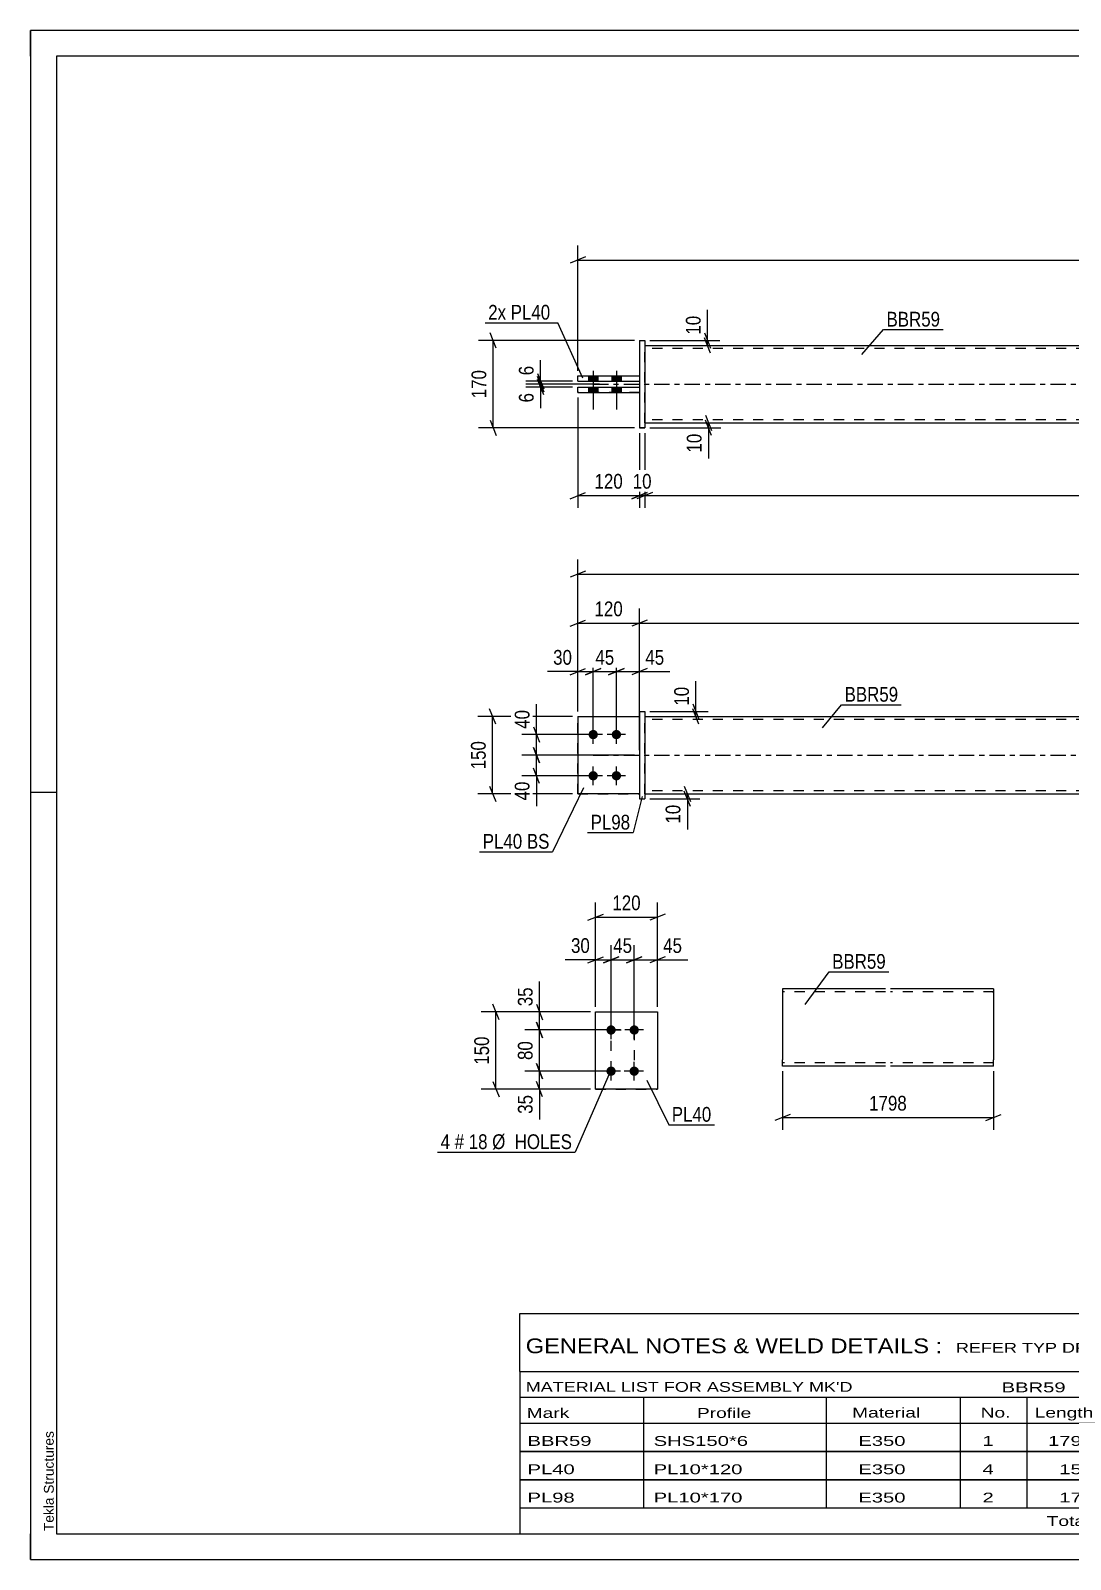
# Model space of a CAD drawing. Header units: millimetres. Extents: x 0 to 420, y 0 to 297.
# Drawn here: x 0 to 201.9, y 0 to 297 of the extents above; entities that cross this region are included whole.
import ezdxf

# ---------------------------------------------------------------- set-up
doc = ezdxf.new("R2010")
doc.units = ezdxf.units.MM
doc.linetypes.add('DXK_LINE_DOT2', pattern=[3.9198, 1.9599, -1.9599])
doc.linetypes.add('DXK_LINE_DOT3', pattern=[5.9187, 2.979, -0.9799, 0.9799, -0.9799])
doc.styles.add('Arial', font='ARIAL.TTF', dxfattribs={"height": 0.2})
doc.styles.add('Arial Narrow', font='ARIALN.TTF', dxfattribs={"height": 0.2})

# ---------------------------------------------------------------- blocks, each defined once
blk = doc.blocks.new('Unknown-580605443-1163')
at = {"color": 5, "linetype": 'Continuous'}
for p, q in [((420, 297), (0, 297)), ((0, 297), (0, 0)), ((0, 292), (0, 297)), ((415, 292), (5, 292)), ((5, 292), (5, 5)), ((5, 149), (0, 149)), ((0, 0), (0, 5)), ((5, 5), (415, 5)), ((0, 0), (420, 0))]:
    blk.add_line(p, q, dxfattribs=at)
at = {"color": 174, "linetype": 'Continuous', "style": 'Arial'}
blk.add_text('Tekla Structures', height=1.9102, rotation=90, dxfattribs=at).set_placement((4.5, 5.5))
blk = doc.blocks.new('Part-580605443-1818 - 1791')
at = {"color": 2, "linetype": 'Continuous'}
for p, q in [((118.26, 164.74), (119.26, 164.74)), ((118.26, 164.74), (118.26, 147.74)), ((119.26, 164.74), (119.26, 164.74)), ((119.26, 164.74), (119.26, 147.74)), ((118.26, 147.74), (119.26, 147.74))]:
    blk.add_line(p, q, dxfattribs=at)
at = {"color": 7, "linetype": 'DXK_LINE_DOT2'}
for p, q in [((118.26, 164.74), (119.26, 164.74)), ((118.26, 147.74), (119.26, 147.74))]:
    blk.add_line(p, q, dxfattribs=at)
blk = doc.blocks.new('Part-580605443-1808 - 1791')
at = {"color": 2, "linetype": 'Continuous'}
for p, q in [((106.26, 163.74), (118.26, 163.74)), ((106.26, 163.74), (106.26, 148.74)), ((118.26, 148.74), (106.26, 148.74)), ((106.26, 148.74), (106.26, 148.74))]:
    blk.add_line(p, q, dxfattribs=at)
at = {"color": 7, "linetype": 'DXK_LINE_DOT2'}
for p, q in [((106.26, 163.74), (118.26, 163.74)), ((118.26, 163.74), (118.26, 163.74)), ((118.26, 163.74), (118.26, 148.74)), ((106.26, 148.74), (118.26, 148.74))]:
    blk.add_line(p, q, dxfattribs=at)
blk = doc.blocks.new('Part-580605443-1813 - 1791')
at = {"color": 7, "linetype": 'DXK_LINE_DOT2'}
for p, q in [((106.26, 163.74), (118.26, 163.74)), ((106.26, 163.74), (118.26, 163.74)), ((106.26, 148.74), (106.26, 163.74)), ((118.26, 163.74), (118.26, 163.74)), ((118.26, 163.74), (118.26, 148.74)), ((106.26, 148.74), (118.26, 148.74)), ((118.26, 148.74), (106.26, 148.74)), ((106.26, 148.74), (106.26, 148.74))]:
    blk.add_line(p, q, dxfattribs=at)
blk = doc.blocks.new('Part-580605443-1828 - 1791')
at = {"color": 2, "linetype": 'Continuous'}
for p, q in [((119.26, 163.74), (299.09, 163.74)), ((119.26, 148.74), (299.09, 148.74))]:
    blk.add_line(p, q, dxfattribs=at)
at = {"color": 7, "linetype": 'DXK_LINE_DOT2'}
for p, q in [((119.26, 148.74), (119.26, 163.74)), ((299.09, 148.74), (299.09, 163.74)), ((299.09, 163.14), (119.26, 163.14)), ((299.09, 149.34), (119.26, 149.34))]:
    blk.add_line(p, q, dxfattribs=at)
at = {"color": 7, "linetype": 'DXK_LINE_DOT3'}
blk.add_line((109.26, 156.24), (309.09, 156.24), dxfattribs=at)
blk = doc.blocks.new('Bolt-580605443-1840 - 1791')
at = {"linetype": 'Continuous'}
for points in [[(109.26, 161.14), (109.45, 161.12), (109.63, 161.06), (109.79, 160.96), (109.93, 160.84), (110.04, 160.69), (110.12, 160.51), (110.16, 160.33), (110.16, 160.14), (110.12, 159.96), (110.04, 159.79), (109.93, 159.63), (109.79, 159.51), (109.63, 159.41), (109.45, 159.36), (109.26, 159.34), (109.08, 159.36), (108.9, 159.41), (108.73, 159.51), (108.59, 159.63), (108.48, 159.79), (108.41, 159.96), (108.37, 160.14), (108.37, 160.33), (108.41, 160.51), (108.48, 160.69), (108.59, 160.84), (108.73, 160.96), (108.9, 161.06), (109.08, 161.12)], [(113.76, 161.14), (113.95, 161.12), (114.13, 161.06), (114.29, 160.96), (114.43, 160.84), (114.54, 160.69), (114.62, 160.51), (114.66, 160.33), (114.66, 160.14), (114.62, 159.96), (114.54, 159.79), (114.43, 159.63), (114.29, 159.51), (114.13, 159.41), (113.95, 159.36), (113.76, 159.34), (113.58, 159.36), (113.4, 159.41), (113.23, 159.51), (113.09, 159.63), (112.98, 159.79), (112.91, 159.96), (112.87, 160.14), (112.87, 160.33), (112.91, 160.51), (112.98, 160.69), (113.09, 160.84), (113.23, 160.96), (113.4, 161.06), (113.58, 161.12)], [(109.26, 153.14), (109.45, 153.12), (109.63, 153.06), (109.79, 152.96), (109.93, 152.84), (110.04, 152.69), (110.12, 152.51), (110.16, 152.33), (110.16, 152.14), (110.12, 151.96), (110.04, 151.79), (109.93, 151.63), (109.79, 151.51), (109.63, 151.41), (109.45, 151.36), (109.26, 151.34), (109.08, 151.36), (108.9, 151.41), (108.73, 151.51), (108.59, 151.63), (108.48, 151.79), (108.41, 151.96), (108.37, 152.14), (108.37, 152.33), (108.41, 152.51), (108.48, 152.69), (108.59, 152.84), (108.73, 152.96), (108.9, 153.06), (109.08, 153.12)], [(113.76, 153.14), (113.95, 153.12), (114.13, 153.06), (114.29, 152.96), (114.43, 152.84), (114.54, 152.69), (114.62, 152.51), (114.66, 152.33), (114.66, 152.14), (114.62, 151.96), (114.54, 151.79), (114.43, 151.63), (114.29, 151.51), (114.13, 151.41), (113.95, 151.36), (113.76, 151.34), (113.58, 151.36), (113.4, 151.41), (113.23, 151.51), (113.09, 151.63), (112.98, 151.79), (112.91, 151.96), (112.87, 152.14), (112.87, 152.33), (112.91, 152.51), (112.98, 152.69), (113.09, 152.84), (113.23, 152.96), (113.4, 153.06), (113.58, 153.12)]]:
    blk.add_hatch(color=1, dxfattribs=at).paths.add_polyline_path(points)
at = {"color": 1, "linetype": 'Continuous'}
for p, q in [((109.26, 158.44), (109.26, 162.04)), ((113.76, 158.44), (113.76, 162.04)), ((111.06, 160.24), (107.46, 160.24)), ((115.56, 160.24), (111.96, 160.24)), ((111.06, 152.24), (107.46, 152.24)), ((109.26, 150.44), (109.26, 154.04)), ((115.56, 152.24), (111.96, 152.24)), ((113.76, 150.44), (113.76, 154.04))]:
    blk.add_line(p, q, dxfattribs=at)
blk = doc.blocks.new('Bolt-580605443-2132 - 2128')
at = {"linetype": 'Continuous'}
for points in [[(108.36, 228.91), (110.16, 228.91), (110.16, 229.91), (108.36, 229.91)], [(108.36, 228.91), (110.16, 228.91), (110.16, 229.91), (108.36, 229.91)], [(112.86, 228.91), (114.66, 228.91), (114.66, 229.91), (112.86, 229.91)], [(112.86, 228.91), (114.66, 228.91), (114.66, 229.91), (112.86, 229.91)], [(108.36, 226.71), (110.16, 226.71), (110.16, 227.71), (108.36, 227.71)], [(108.36, 226.71), (110.16, 226.71), (110.16, 227.71), (108.36, 227.71)], [(112.86, 226.71), (114.66, 226.71), (114.66, 227.71), (112.86, 227.71)], [(112.86, 226.71), (114.66, 226.71), (114.66, 227.71), (112.86, 227.71)]]:
    blk.add_hatch(color=1, dxfattribs=at).paths.add_polyline_path(points)
at = {"color": 1, "linetype": 'Continuous'}
for p, q in [((108.36, 229.91), (108.36, 228.91)), ((108.36, 229.91), (108.36, 228.91)), ((109.26, 230.91), (109.26, 223.41)), ((109.26, 230.91), (109.26, 223.41)), ((110.16, 229.91), (110.16, 228.91)), ((110.16, 229.91), (110.16, 228.91)), ((112.86, 229.91), (112.86, 228.91)), ((112.86, 229.91), (112.86, 228.91)), ((113.76, 230.91), (113.76, 223.41)), ((113.76, 230.91), (113.76, 223.41)), ((114.66, 229.91), (114.66, 228.91)), ((114.66, 229.91), (114.66, 228.91)), ((108.36, 227.71), (108.36, 226.71)), ((108.36, 227.71), (108.36, 226.71)), ((110.16, 227.71), (110.16, 226.71)), ((110.16, 227.71), (110.16, 226.71)), ((112.86, 227.71), (112.86, 226.71)), ((112.86, 227.71), (112.86, 226.71)), ((114.66, 227.71), (114.66, 226.71)), ((114.66, 227.71), (114.66, 226.71))]:
    blk.add_line(p, q, dxfattribs=at)
blk = doc.blocks.new('Part-580605443-2149 - 2128')
at = {"color": 2, "linetype": 'Continuous'}
for p, q in [((106.26, 229.91), (118.26, 229.91)), ((106.26, 228.91), (106.26, 229.91)), ((106.26, 228.91), (118.26, 228.91)), ((106.26, 228.91), (106.26, 228.91))]:
    blk.add_line(p, q, dxfattribs=at)
at = {"color": 7, "linetype": 'DXK_LINE_DOT2'}
for p, q in [((106.26, 229.91), (118.26, 229.91)), ((106.26, 229.91), (106.26, 229.91)), ((106.26, 228.91), (118.26, 228.91)), ((118.26, 229.91), (118.26, 228.91))]:
    blk.add_line(p, q, dxfattribs=at)
blk = doc.blocks.new('Part-580605443-2138 - 2128')
at = {"color": 2, "linetype": 'Continuous'}
for p, q in [((119.26, 235.81), (299.09, 235.81)), ((119.26, 220.81), (299.09, 220.81))]:
    blk.add_line(p, q, dxfattribs=at)
at = {"color": 7, "linetype": 'DXK_LINE_DOT2'}
for p, q in [((119.26, 220.81), (119.26, 235.81)), ((299.09, 235.21), (119.26, 235.21)), ((299.09, 235.81), (299.09, 220.81)), ((299.09, 221.41), (119.26, 221.41))]:
    blk.add_line(p, q, dxfattribs=at)
at = {"color": 7, "linetype": 'DXK_LINE_DOT3'}
blk.add_line((109.26, 228.31), (309.09, 228.31), dxfattribs=at)
blk = doc.blocks.new('Part-580605443-2144 - 2128')
at = {"color": 2, "linetype": 'Continuous'}
for p, q in [((106.26, 227.71), (118.26, 227.71)), ((106.26, 226.71), (106.26, 227.71)), ((106.26, 226.71), (118.26, 226.71)), ((106.26, 226.71), (106.26, 226.71))]:
    blk.add_line(p, q, dxfattribs=at)
at = {"color": 7, "linetype": 'DXK_LINE_DOT2'}
for p, q in [((106.26, 227.71), (118.26, 227.71)), ((118.26, 226.71), (106.26, 226.71)), ((118.26, 227.71), (118.26, 226.71))]:
    blk.add_line(p, q, dxfattribs=at)
blk = doc.blocks.new('Part-580605443-2150 - 2128')
at = {"color": 2, "linetype": 'Continuous'}
for p, q in [((118.26, 236.81), (119.26, 236.81)), ((118.26, 236.81), (118.26, 219.81)), ((119.26, 236.81), (119.26, 236.81)), ((119.26, 236.81), (119.26, 219.81)), ((119.26, 219.81), (118.26, 219.81)), ((118.26, 219.81), (118.26, 219.81))]:
    blk.add_line(p, q, dxfattribs=at)
at = {"color": 7, "linetype": 'DXK_LINE_DOT2'}
for p, q in [((118.26, 236.81), (119.26, 236.81)), ((119.26, 236.81), (119.26, 236.81)), ((118.26, 219.81), (119.26, 219.81))]:
    blk.add_line(p, q, dxfattribs=at)
blk = doc.blocks.new('Bolt-580605443-1444 - 1410')
at = {"linetype": 'Continuous'}
for points in [[(112.73, 101.95), (112.54, 101.97), (112.36, 102.02), (112.2, 102.12), (112.06, 102.24), (111.95, 102.4), (111.87, 102.57), (111.83, 102.75), (111.83, 102.94), (111.87, 103.12), (111.95, 103.3), (112.06, 103.45), (112.2, 103.57), (112.36, 103.67), (112.54, 103.73), (112.73, 103.75), (112.92, 103.73), (113.09, 103.67), (113.26, 103.57), (113.4, 103.45), (113.51, 103.3), (113.58, 103.12), (113.62, 102.94), (113.62, 102.75), (113.58, 102.57), (113.51, 102.4), (113.4, 102.24), (113.26, 102.12), (113.09, 102.02), (112.92, 101.97)], [(117.23, 101.95), (117.04, 101.97), (116.86, 102.02), (116.7, 102.12), (116.56, 102.24), (116.45, 102.4), (116.37, 102.57), (116.33, 102.75), (116.33, 102.94), (116.37, 103.12), (116.45, 103.3), (116.56, 103.45), (116.7, 103.57), (116.86, 103.67), (117.04, 103.73), (117.23, 103.75), (117.42, 103.73), (117.59, 103.67), (117.76, 103.57), (117.9, 103.45), (118.01, 103.3), (118.08, 103.12), (118.12, 102.94), (118.12, 102.75), (118.08, 102.57), (118.01, 102.4), (117.9, 102.24), (117.76, 102.12), (117.59, 102.02), (117.42, 101.97)], [(112.73, 93.95), (112.54, 93.97), (112.36, 94.02), (112.2, 94.12), (112.06, 94.24), (111.95, 94.4), (111.87, 94.57), (111.83, 94.75), (111.83, 94.94), (111.87, 95.12), (111.95, 95.3), (112.06, 95.45), (112.2, 95.57), (112.36, 95.67), (112.54, 95.73), (112.73, 95.75), (112.92, 95.73), (113.09, 95.67), (113.26, 95.57), (113.4, 95.45), (113.51, 95.3), (113.58, 95.12), (113.62, 94.94), (113.62, 94.75), (113.58, 94.57), (113.51, 94.4), (113.4, 94.24), (113.26, 94.12), (113.09, 94.02), (112.92, 93.97)], [(117.23, 93.95), (117.04, 93.97), (116.86, 94.02), (116.7, 94.12), (116.56, 94.24), (116.45, 94.4), (116.37, 94.57), (116.33, 94.75), (116.33, 94.94), (116.37, 95.12), (116.45, 95.3), (116.56, 95.45), (116.7, 95.57), (116.86, 95.67), (117.04, 95.73), (117.23, 95.75), (117.42, 95.73), (117.59, 95.67), (117.76, 95.57), (117.9, 95.45), (118.01, 95.3), (118.08, 95.12), (118.12, 94.94), (118.12, 94.75), (118.08, 94.57), (118.01, 94.4), (117.9, 94.24), (117.76, 94.12), (117.59, 94.02), (117.42, 93.97)]]:
    blk.add_hatch(color=1, dxfattribs=at).paths.add_polyline_path(points)
at = {"color": 1, "linetype": 'Continuous'}
for p, q in [((112.73, 101.05), (112.73, 104.65)), ((117.23, 101.05), (117.23, 104.65)), ((114.53, 102.85), (110.93, 102.85)), ((119.03, 102.85), (115.43, 102.85)), ((112.73, 93.05), (112.73, 96.65)), ((117.23, 93.05), (117.23, 96.65)), ((114.53, 94.85), (110.93, 94.85)), ((119.03, 94.85), (115.43, 94.85))]:
    blk.add_line(p, q, dxfattribs=at)
blk = doc.blocks.new('Part-580605443-1459 - 1410')
at = {"color": 2, "linetype": 'Continuous'}
for p, q in [((109.73, 106.35), (121.73, 106.35)), ((109.73, 91.35), (109.73, 106.35)), ((121.73, 106.35), (121.73, 106.35)), ((121.73, 106.35), (121.73, 91.35)), ((121.73, 91.35), (109.73, 91.35)), ((109.73, 91.35), (109.73, 91.35))]:
    blk.add_line(p, q, dxfattribs=at)
at = {"color": 7, "linetype": 'DXK_LINE_DOT2'}
for p, q in [((109.73, 106.35), (121.73, 106.35)), ((109.73, 91.35), (121.73, 91.35)), ((109.73, 91.35), (109.73, 91.35))]:
    blk.add_line(p, q, dxfattribs=at)
blk = doc.blocks.new('Part-580605443-1275 - 1255')
at = {"color": 2, "linetype": 'Continuous'}
for p, q in [((166.01, 110.84), (146.01, 110.84)), ((146.01, 110.84), (146.01, 97.04)), ((187.01, 110.84), (167.01, 110.84)), ((187.01, 110.84), (187.01, 97.04)), ((146.01, 96.19), (146.01, 97.04)), ((146.01, 95.93), (146.01, 96.19)), ((146.01, 95.84), (146.01, 95.93)), ((166.01, 95.84), (146.01, 95.84)), ((187.01, 95.84), (167.01, 95.84)), ((187.01, 95.84), (187.01, 97.04))]:
    blk.add_line(p, q, dxfattribs=at)
at = {"color": 7, "linetype": 'DXK_LINE_DOT2'}
for p, q in [((166.01, 110.24), (146.01, 110.24)), ((187.01, 110.24), (167.01, 110.24)), ((187.01, 110.24), (187.01, 110.2)), ((187.01, 110.2), (187.01, 110.24)), ((187.01, 110.1), (187.01, 110.2)), ((187.01, 110.2), (187.01, 110.1)), ((146.01, 96.58), (146.01, 97.04)), ((146.01, 96.19), (146.01, 96.81)), ((146.01, 96.44), (146.01, 96.49)), ((146.01, 96.44), (146.01, 96.49)), ((166.01, 96.44), (146.01, 96.44)), ((146.01, 95.84), (146.01, 95.84)), ((187.01, 96.44), (167.01, 96.44)), ((187.01, 96.49), (187.01, 96.81)), ((187.01, 96.44), (187.01, 96.49))]:
    blk.add_line(p, q, dxfattribs=at)
blk = doc.blocks.new('Rectangle-580605443-1568 - 1410')
at = {"color": 1, "linetype": 'DXK_LINE_DOT2'}
blk.add_lwpolyline([(112.73, 102.85), (117.23, 102.85), (117.23, 94.85), (112.73, 94.85), (112.73, 102.85)], close=True, dxfattribs=at)
blk = doc.blocks.new('StraightDimension-580605443-2015 - 1791')
at = {"color": 7, "linetype": 'Continuous'}
for p, q in [((113.76, 161.24), (113.76, 175.31)), ((118.26, 164.74), (118.26, 175.31)), ((112.26, 171.86), (115.26, 173.06)), ((113.76, 172.46), (118.26, 172.46)), ((119.76, 173.06), (116.76, 171.86))]:
    blk.add_line(p, q, dxfattribs=at)
at = {"color": 0}
blk.add_wipeout([(123.64, 173.21), (123.64, 177.41), (118.79, 177.41), (118.79, 173.21)], dxfattribs=at)
at = {"color": 7, "linetype": 'Continuous'}
blk.add_line((118.26, 172.46), (124.17, 172.46), dxfattribs=at)
blk.add_line((118.26, 172.46), (124.17, 172.46), dxfattribs=at)
at = {"color": 3, "style": 'Arial Narrow'}
blk.add_text('45', height=2.863, dxfattribs=at).set_placement((119.39, 173.81))
blk = doc.blocks.new('StraightDimension-580605443-1951 - 1791')
at = {"color": 7, "linetype": 'Continuous'}
for p, q in [((118.26, 157.24), (118.26, 184.73)), ((300.09, 164.74), (300.09, 184.73)), ((119.76, 182.48), (116.76, 181.28)), ((118.26, 181.88), (300.09, 181.88)), ((298.59, 181.28), (301.59, 182.48))]:
    blk.add_line(p, q, dxfattribs=at)
at = {"color": 0}
blk.add_wipeout([(213.43, 182.63), (213.43, 186.83), (204.92, 186.83), (204.92, 182.63)], dxfattribs=at)
at = {"color": 3, "style": 'Arial Narrow'}
blk.add_text('1818', height=2.863, dxfattribs=at).set_placement((205.52, 183.23))
blk = doc.blocks.new('StraightDimension-580605443-1936 - 1791')
at = {"color": 7, "linetype": 'Continuous'}
for p, q in [((106.26, 164.74), (106.26, 184.73)), ((118.26, 157.24), (118.26, 184.73)), ((104.76, 181.28), (107.76, 182.48)), ((106.26, 181.88), (118.26, 181.88)), ((119.76, 182.48), (116.76, 181.28))]:
    blk.add_line(p, q, dxfattribs=at)
at = {"color": 0}
blk.add_wipeout([(115.61, 182.63), (115.61, 186.83), (108.92, 186.83), (108.92, 182.63)], dxfattribs=at)
at = {"color": 3, "style": 'Arial Narrow'}
blk.add_text('120', height=2.863, dxfattribs=at).set_placement((109.52, 183.23))
blk = doc.blocks.new('StraightDimension-580605443-1897 - 1791')
at = {"color": 7, "linetype": 'Continuous'}
for p, q in [((106.26, 164.74), (106.26, 194.24)), ((312.09, 164.74), (312.09, 194.24)), ((107.76, 191.99), (104.76, 190.79)), ((106.26, 191.39), (312.09, 191.39)), ((310.59, 190.79), (313.59, 191.99))]:
    blk.add_line(p, q, dxfattribs=at)
at = {"color": 0}
blk.add_wipeout([(213.43, 192.14), (213.43, 196.34), (204.92, 196.34), (204.92, 192.14)], dxfattribs=at)
at = {"color": 3, "style": 'Arial Narrow'}
blk.add_text('2058', height=2.863, dxfattribs=at).set_placement((205.52, 192.74))
blk = doc.blocks.new('StraightDimension-580605443-2032 - 1791')
at = {"color": 7, "linetype": 'Continuous'}
for p, q in [((105.26, 163.74), (86.88, 163.74)), ((90.33, 162.24), (89.13, 165.24)), ((89.73, 148.74), (89.73, 163.74)), ((105.26, 148.74), (86.88, 148.74)), ((89.13, 150.24), (90.33, 147.24))]:
    blk.add_line(p, q, dxfattribs=at)
at = {"color": 0}
blk.add_wipeout([(88.98, 159.58), (84.78, 159.58), (84.78, 152.89), (88.98, 152.89)], dxfattribs=at)
at = {"color": 3, "style": 'Arial Narrow'}
blk.add_text('150', height=2.863, rotation=90.0002, dxfattribs=at).set_placement((88.38, 153.49))
blk = doc.blocks.new('StraightDimension-580605443-1842 - 1791')
at = {"color": 7, "linetype": 'Continuous'}
for p, q in [((120.26, 164.74), (131.6, 164.74)), ((120.26, 163.74), (131.6, 163.74)), ((128.6, 166.24), (129.8, 163.24)), ((129.8, 162.24), (128.6, 165.24)), ((129.2, 163.74), (129.2, 164.74))]:
    blk.add_line(p, q, dxfattribs=at)
at = {"color": 0}
blk.add_wipeout([(128.45, 170.12), (124.25, 170.12), (124.25, 165.26), (128.45, 165.26)], dxfattribs=at)
at = {"color": 7, "linetype": 'Continuous'}
blk.add_line((129.2, 164.74), (129.2, 170.64), dxfattribs=at)
blk.add_line((129.2, 164.74), (129.2, 170.64), dxfattribs=at)
at = {"color": 3, "style": 'Arial Narrow'}
blk.add_text('10', height=2.863, rotation=90.0002, dxfattribs=at).set_placement((127.85, 165.86))
blk = doc.blocks.new('StraightDimension-580605443-2071 - 1791')
at = {"color": 7, "linetype": 'Continuous'}
for p, q in [((120.26, 148.74), (129.94, 148.74)), ((126.94, 150.24), (128.14, 147.24)), ((128.14, 146.24), (126.94, 149.24)), ((127.54, 147.74), (127.54, 148.74)), ((120.26, 147.74), (129.94, 147.74))]:
    blk.add_line(p, q, dxfattribs=at)
at = {"color": 0}
blk.add_wipeout([(126.79, 147.21), (122.59, 147.21), (122.59, 142.35), (126.79, 142.35)], dxfattribs=at)
at = {"color": 7, "linetype": 'Continuous'}
blk.add_line((127.54, 147.74), (127.54, 141.83), dxfattribs=at)
blk.add_line((127.54, 147.74), (127.54, 141.83), dxfattribs=at)
at = {"color": 3, "style": 'Arial Narrow'}
blk.add_text('10', height=2.863, rotation=90.0002, dxfattribs=at).set_placement((126.19, 142.95))
blk = doc.blocks.new('StraightDimension-580605443-1986 - 1791')
at = {"color": 7, "linetype": 'Continuous'}
for p, q in [((106.26, 164.74), (106.26, 175.31)), ((109.26, 161.24), (109.26, 175.31)), ((104.76, 171.86), (107.76, 173.06)), ((106.26, 172.46), (109.26, 172.46)), ((110.76, 173.06), (107.76, 171.86))]:
    blk.add_line(p, q, dxfattribs=at)
at = {"color": 0}
blk.add_wipeout([(105.74, 173.21), (105.74, 177.41), (100.88, 177.41), (100.88, 173.21)], dxfattribs=at)
at = {"color": 7, "linetype": 'Continuous'}
blk.add_line((106.26, 172.46), (100.36, 172.46), dxfattribs=at)
blk.add_line((106.26, 172.46), (100.36, 172.46), dxfattribs=at)
at = {"color": 3, "style": 'Arial Narrow'}
blk.add_text('30', height=2.863, dxfattribs=at).set_placement((101.48, 173.81))
blk = doc.blocks.new('StraightDimension-580605443-2002 - 1791')
at = {"color": 7, "linetype": 'Continuous'}
for p, q in [((109.26, 161.24), (109.26, 175.31)), ((113.76, 161.24), (113.76, 175.31)), ((107.76, 171.86), (110.76, 173.06)), ((109.26, 172.46), (113.76, 172.46)), ((115.26, 173.06), (112.26, 171.86))]:
    blk.add_line(p, q, dxfattribs=at)
at = {"color": 0}
blk.add_wipeout([(113.94, 173.21), (113.94, 177.41), (109.09, 177.41), (109.09, 173.21)], dxfattribs=at)
at = {"color": 3, "style": 'Arial Narrow'}
blk.add_text('45', height=2.863, dxfattribs=at).set_placement((109.69, 173.81))
blk = doc.blocks.new('StraightDimension-580605443-2052 - 1791')
at = {"color": 7, "linetype": 'Continuous'}
for p, q in [((97.64, 157.74), (98.84, 154.74)), ((117.26, 156.24), (95.39, 156.24)), ((98.24, 152.24), (98.24, 156.24)), ((108.26, 152.24), (95.39, 152.24)), ((98.84, 150.74), (97.64, 153.74))]:
    blk.add_line(p, q, dxfattribs=at)
at = {"color": 0}
blk.add_wipeout([(97.49, 151.71), (93.29, 151.71), (93.29, 146.85), (97.49, 146.85)], dxfattribs=at)
at = {"color": 7, "linetype": 'Continuous'}
blk.add_line((98.24, 152.24), (98.24, 146.33), dxfattribs=at)
blk.add_line((98.24, 152.24), (98.24, 146.33), dxfattribs=at)
at = {"color": 3, "style": 'Arial Narrow'}
blk.add_text('40', height=2.863, rotation=90.0002, dxfattribs=at).set_placement((96.89, 147.45))
blk = doc.blocks.new('StraightDimension-580605443-2061 - 1791')
at = {"color": 7, "linetype": 'Continuous'}
for p, q in [((97.64, 161.74), (98.84, 158.74)), ((108.26, 160.24), (95.39, 160.24)), ((98.84, 154.74), (97.64, 157.74)), ((98.24, 156.24), (98.24, 160.24)), ((117.26, 156.24), (95.39, 156.24))]:
    blk.add_line(p, q, dxfattribs=at)
at = {"color": 0}
blk.add_wipeout([(97.49, 165.62), (93.29, 165.62), (93.29, 160.76), (97.49, 160.76)], dxfattribs=at)
at = {"color": 7, "linetype": 'Continuous'}
blk.add_line((98.24, 160.24), (98.24, 166.14), dxfattribs=at)
blk.add_line((98.24, 160.24), (98.24, 166.14), dxfattribs=at)
at = {"color": 3, "style": 'Arial Narrow'}
blk.add_text('40', height=2.863, rotation=90.0002, dxfattribs=at).set_placement((96.89, 161.36))
blk = doc.blocks.new('StraightDimension-580605443-2196 - 2128')
at = {"color": 7, "linetype": 'Continuous'}
for p, q in [((119.26, 218.81), (119.26, 204.26)), ((299.09, 218.81), (299.09, 204.26)), ((120.76, 207.26), (117.76, 206.06)), ((119.26, 206.66), (299.09, 206.66)), ((297.59, 206.06), (300.59, 207.26))]:
    blk.add_line(p, q, dxfattribs=at)
at = {"color": 0}
blk.add_wipeout([(213.43, 207.41), (213.43, 211.61), (204.92, 211.61), (204.92, 207.41)], dxfattribs=at)
at = {"color": 3, "style": 'Arial Narrow'}
blk.add_text('1798', height=2.863, dxfattribs=at).set_placement((205.52, 208.01))
blk = doc.blocks.new('StraightDimension-580605443-2213 - 2128')
at = {"color": 7, "linetype": 'Continuous'}
for p, q in [((106.26, 225.71), (106.26, 204.26)), ((118.26, 218.81), (118.26, 204.26)), ((104.76, 206.06), (107.76, 207.26)), ((106.26, 206.66), (118.26, 206.66)), ((119.76, 207.26), (116.76, 206.06))]:
    blk.add_line(p, q, dxfattribs=at)
at = {"color": 0}
blk.add_wipeout([(115.61, 207.41), (115.61, 211.61), (108.92, 211.61), (108.92, 207.41)], dxfattribs=at)
at = {"color": 3, "style": 'Arial Narrow'}
blk.add_text('120', height=2.863, dxfattribs=at).set_placement((109.52, 208.01))
blk = doc.blocks.new('StraightDimension-580605443-2162 - 2128')
at = {"color": 7, "linetype": 'Continuous'}
for p, q in [((120.26, 220.81), (134.05, 220.81)), ((120.26, 219.81), (134.05, 219.81)), ((131.05, 222.31), (132.25, 219.31)), ((132.25, 218.31), (131.05, 221.31)), ((131.65, 219.81), (131.65, 220.81))]:
    blk.add_line(p, q, dxfattribs=at)
at = {"color": 0}
blk.add_wipeout([(130.9, 219.29), (126.7, 219.29), (126.7, 214.43), (130.9, 214.43)], dxfattribs=at)
at = {"color": 7, "linetype": 'Continuous'}
blk.add_line((131.65, 219.81), (131.65, 213.9), dxfattribs=at)
blk.add_line((131.65, 219.81), (131.65, 213.9), dxfattribs=at)
at = {"color": 3, "style": 'Arial Narrow'}
blk.add_text('10', height=2.863, rotation=90.0002, dxfattribs=at).set_placement((130.3, 215.03))
blk = doc.blocks.new('StraightDimension-580605443-2172 - 2128')
at = {"color": 7, "linetype": 'Continuous'}
for p, q in [((90.44, 235.31), (89.24, 238.31)), ((117.26, 236.81), (86.99, 236.81)), ((89.84, 219.81), (89.84, 236.81)), ((117.26, 219.81), (86.99, 219.81)), ((89.24, 221.31), (90.44, 218.31))]:
    blk.add_line(p, q, dxfattribs=at)
at = {"color": 0}
blk.add_wipeout([(89.09, 231.65), (84.89, 231.65), (84.89, 224.97), (89.09, 224.97)], dxfattribs=at)
at = {"color": 3, "style": 'Arial Narrow'}
blk.add_text('170', height=2.863, rotation=90.0002, dxfattribs=at).set_placement((88.49, 225.57))
blk = doc.blocks.new('StraightDimension-580605443-2185 - 2128')
at = {"color": 7, "linetype": 'Continuous'}
for p, q in [((107.76, 253.03), (104.76, 251.83)), ((106.26, 230.91), (106.26, 255.28)), ((310.59, 251.83), (313.59, 253.03)), ((312.09, 230.91), (312.09, 255.28)), ((106.26, 252.43), (312.09, 252.43))]:
    blk.add_line(p, q, dxfattribs=at)
at = {"color": 0}
blk.add_wipeout([(213.43, 253.18), (213.43, 257.38), (204.92, 257.38), (204.92, 253.18)], dxfattribs=at)
at = {"color": 3, "style": 'Arial Narrow'}
blk.add_text('2058', height=2.863, dxfattribs=at).set_placement((205.52, 253.78))
blk = doc.blocks.new('StraightDimension-580605443-2204 - 2128')
at = {"color": 7, "linetype": 'Continuous'}
for p, q in [((118.26, 218.81), (118.26, 204.26)), ((119.26, 218.81), (119.26, 204.26)), ((116.76, 206.06), (119.76, 207.26)), ((120.76, 207.26), (117.76, 206.06)), ((118.26, 206.66), (119.26, 206.66))]:
    blk.add_line(p, q, dxfattribs=at)
at = {"color": 0}
blk.add_wipeout([(121.19, 207.41), (121.19, 211.61), (116.34, 211.61), (116.34, 207.41)], dxfattribs=at)
at = {"color": 3, "style": 'Arial Narrow'}
blk.add_text('10', height=2.863, dxfattribs=at).set_placement((116.94, 208.01))
blk = doc.blocks.new('StraightDimension-580605443-2253 - 2128')
at = {"color": 7, "linetype": 'Continuous'}
for p, q in [((130.87, 238.31), (132.07, 235.31)), ((120.26, 236.81), (133.87, 236.81)), ((120.26, 235.81), (133.87, 235.81)), ((132.07, 234.31), (130.87, 237.31)), ((131.47, 235.81), (131.47, 236.81))]:
    blk.add_line(p, q, dxfattribs=at)
at = {"color": 0}
blk.add_wipeout([(130.72, 242.19), (126.52, 242.19), (126.52, 237.34), (130.72, 237.34)], dxfattribs=at)
at = {"color": 7, "linetype": 'Continuous'}
blk.add_line((131.47, 236.81), (131.47, 242.72), dxfattribs=at)
blk.add_line((131.47, 236.81), (131.47, 242.72), dxfattribs=at)
at = {"color": 3, "style": 'Arial Narrow'}
blk.add_text('10', height=2.863, rotation=90.0002, dxfattribs=at).set_placement((130.12, 237.94))
blk = doc.blocks.new('StraightDimension-580605443-2293 - 2128')
at = {"color": 7, "linetype": 'Continuous'}
for p, q in [((105.26, 228.91), (96.19, 228.91)), ((98.44, 230.41), (99.64, 227.41)), ((99.64, 226.81), (98.44, 229.81)), ((99.04, 228.31), (99.04, 228.91)), ((110.51, 228.31), (96.19, 228.31))]:
    blk.add_line(p, q, dxfattribs=at)
at = {"color": 0}
blk.add_wipeout([(98.29, 232.46), (94.09, 232.46), (94.09, 229.44), (98.29, 229.44)], dxfattribs=at)
at = {"color": 7, "linetype": 'Continuous'}
blk.add_line((99.04, 228.91), (99.04, 232.99), dxfattribs=at)
blk.add_line((99.04, 228.91), (99.04, 232.99), dxfattribs=at)
at = {"color": 3, "style": 'Arial Narrow'}
blk.add_text('6', height=2.86, rotation=90.0002, dxfattribs=at).set_placement((97.69, 230.04))
blk = doc.blocks.new('StraightDimension-580605443-2303 - 2128')
at = {"color": 7, "linetype": 'Continuous'}
for p, q in [((98.44, 229.81), (99.64, 226.81)), ((99.64, 226.21), (98.44, 229.21)), ((110.51, 228.31), (96.19, 228.31)), ((105.26, 227.71), (96.19, 227.71)), ((99.04, 227.71), (99.04, 228.31))]:
    blk.add_line(p, q, dxfattribs=at)
at = {"color": 0}
blk.add_wipeout([(98.29, 227.19), (94.09, 227.19), (94.09, 224.16), (98.29, 224.16)], dxfattribs=at)
at = {"color": 7, "linetype": 'Continuous'}
blk.add_line((99.04, 227.71), (99.04, 223.63), dxfattribs=at)
blk.add_line((99.04, 227.71), (99.04, 223.63), dxfattribs=at)
at = {"color": 3, "style": 'Arial Narrow'}
blk.add_text('6', height=2.86, rotation=90.0002, dxfattribs=at).set_placement((97.69, 224.76))
blk = doc.blocks.new('StraightDimension-580605443-1491 - 1410')
at = {"color": 7, "linetype": 'Continuous'}
for p, q in [((112.73, 103.85), (112.73, 119.32)), ((117.23, 103.85), (117.23, 119.32)), ((111.23, 115.87), (114.23, 117.07)), ((112.73, 116.47), (117.23, 116.47)), ((118.73, 117.07), (115.73, 115.87))]:
    blk.add_line(p, q, dxfattribs=at)
at = {"color": 0}
blk.add_wipeout([(117.41, 117.22), (117.41, 121.42), (112.55, 121.42), (112.55, 117.22)], dxfattribs=at)
at = {"color": 3, "style": 'Arial Narrow'}
blk.add_text('45', height=2.863, dxfattribs=at).set_placement((113.15, 117.82))
blk = doc.blocks.new('StraightDimension-580605443-1461 - 1410')
at = {"color": 7, "linetype": 'Continuous'}
for p, q in [((108.23, 124.17), (111.23, 125.37)), ((109.73, 107.35), (109.73, 127.62)), ((109.73, 124.77), (121.73, 124.77)), ((123.23, 125.37), (120.23, 124.17)), ((121.73, 107.35), (121.73, 127.62))]:
    blk.add_line(p, q, dxfattribs=at)
at = {"color": 0}
blk.add_wipeout([(119.07, 125.52), (119.07, 129.72), (112.39, 129.72), (112.39, 125.52)], dxfattribs=at)
at = {"color": 3, "style": 'Arial Narrow'}
blk.add_text('120', height=2.863, dxfattribs=at).set_placement((112.99, 126.12))
blk = doc.blocks.new('StraightDimension-580605443-1478 - 1410')
at = {"color": 7, "linetype": 'Continuous'}
for p, q in [((117.23, 103.85), (117.23, 119.32)), ((121.73, 107.35), (121.73, 119.32)), ((115.73, 115.87), (118.73, 117.07)), ((117.23, 116.47), (121.73, 116.47)), ((123.23, 117.07), (120.23, 115.87))]:
    blk.add_line(p, q, dxfattribs=at)
at = {"color": 0}
blk.add_wipeout([(127.11, 117.22), (127.11, 121.42), (122.25, 121.42), (122.25, 117.22)], dxfattribs=at)
at = {"color": 7, "linetype": 'Continuous'}
blk.add_line((121.73, 116.47), (127.63, 116.47), dxfattribs=at)
blk.add_line((121.73, 116.47), (127.63, 116.47), dxfattribs=at)
at = {"color": 3, "style": 'Arial Narrow'}
blk.add_text('45', height=2.863, dxfattribs=at).set_placement((122.85, 117.82))
blk = doc.blocks.new('StraightDimension-580605443-1501 - 1410')
at = {"color": 7, "linetype": 'Continuous'}
for p, q in [((109.73, 107.35), (109.73, 119.32)), ((112.73, 103.85), (112.73, 119.32)), ((108.23, 115.87), (111.23, 117.07)), ((109.73, 116.47), (112.73, 116.47)), ((114.23, 117.07), (111.23, 115.87))]:
    blk.add_line(p, q, dxfattribs=at)
at = {"color": 0}
blk.add_wipeout([(109.2, 117.22), (109.2, 121.42), (104.35, 121.42), (104.35, 117.22)], dxfattribs=at)
at = {"color": 7, "linetype": 'Continuous'}
blk.add_line((109.73, 116.47), (103.82, 116.47), dxfattribs=at)
blk.add_line((109.73, 116.47), (103.82, 116.47), dxfattribs=at)
at = {"color": 3, "style": 'Arial Narrow'}
blk.add_text('30', height=2.863, dxfattribs=at).set_placement((104.95, 117.82))
blk = doc.blocks.new('StraightDimension-580605443-1515 - 1410')
at = {"color": 7, "linetype": 'Continuous'}
for p, q in [((90.98, 104.85), (89.78, 107.85)), ((108.73, 106.35), (87.53, 106.35)), ((90.38, 91.35), (90.38, 106.35)), ((89.78, 92.85), (90.98, 89.85)), ((108.73, 91.35), (87.53, 91.35))]:
    blk.add_line(p, q, dxfattribs=at)
at = {"color": 0}
blk.add_wipeout([(89.63, 102.19), (85.43, 102.19), (85.43, 95.5), (89.63, 95.5)], dxfattribs=at)
at = {"color": 3, "style": 'Arial Narrow'}
blk.add_text('150', height=2.863, rotation=90.0002, dxfattribs=at).set_placement((89.03, 96.1))
blk = doc.blocks.new('StraightDimension-580605443-1532 - 1410')
at = {"color": 7, "linetype": 'Continuous'}
for p, q in [((98.24, 107.85), (99.44, 104.85)), ((108.73, 106.35), (95.99, 106.35)), ((99.44, 101.35), (98.24, 104.35)), ((98.84, 102.85), (98.84, 106.35)), ((111.73, 102.85), (95.99, 102.85))]:
    blk.add_line(p, q, dxfattribs=at)
at = {"color": 0}
blk.add_wipeout([(98.09, 111.73), (93.89, 111.73), (93.89, 106.87), (98.09, 106.87)], dxfattribs=at)
at = {"color": 7, "linetype": 'Continuous'}
blk.add_line((98.84, 106.35), (98.84, 112.25), dxfattribs=at)
blk.add_line((98.84, 106.35), (98.84, 112.25), dxfattribs=at)
at = {"color": 3, "style": 'Arial Narrow'}
blk.add_text('35', height=2.863, rotation=90.0002, dxfattribs=at).set_placement((97.49, 107.47))
blk = doc.blocks.new('StraightDimension-580605443-1545 - 1410')
at = {"color": 7, "linetype": 'Continuous'}
for p, q in [((98.24, 104.35), (99.44, 101.35)), ((111.73, 102.85), (95.99, 102.85)), ((98.84, 94.85), (98.84, 102.85)), ((99.44, 93.35), (98.24, 96.35)), ((111.73, 94.85), (95.99, 94.85))]:
    blk.add_line(p, q, dxfattribs=at)
at = {"color": 0}
blk.add_wipeout([(98.09, 101.27), (93.89, 101.27), (93.89, 96.42), (98.09, 96.42)], dxfattribs=at)
at = {"color": 3, "style": 'Arial Narrow'}
blk.add_text('80', height=2.863, rotation=90.0002, dxfattribs=at).set_placement((97.49, 97.02))
blk = doc.blocks.new('StraightDimension-580605443-1555 - 1410')
at = {"color": 7, "linetype": 'Continuous'}
for p, q in [((98.24, 96.35), (99.44, 93.35)), ((111.73, 94.85), (95.99, 94.85)), ((99.44, 89.85), (98.24, 92.85)), ((98.84, 91.35), (98.84, 94.85)), ((108.73, 91.35), (95.99, 91.35))]:
    blk.add_line(p, q, dxfattribs=at)
at = {"color": 0}
blk.add_wipeout([(98.09, 90.82), (93.89, 90.82), (93.89, 85.97), (98.09, 85.97)], dxfattribs=at)
at = {"color": 7, "linetype": 'Continuous'}
blk.add_line((98.84, 91.35), (98.84, 85.44), dxfattribs=at)
blk.add_line((98.84, 91.35), (98.84, 85.44), dxfattribs=at)
at = {"color": 3, "style": 'Arial Narrow'}
blk.add_text('35', height=2.863, rotation=90.0002, dxfattribs=at).set_placement((97.49, 86.57))
blk = doc.blocks.new('StraightDimension-580605443-1353 - 1255')
at = {"color": 7, "linetype": 'Continuous'}
for p, q in [((146.01, 94.84), (146.01, 83.44)), ((187.01, 94.84), (187.01, 83.44)), ((147.51, 86.44), (144.51, 85.24)), ((185.51, 85.24), (188.51, 86.44)), ((146.01, 85.84), (187.01, 85.84))]:
    blk.add_line(p, q, dxfattribs=at)
at = {"color": 0}
blk.add_wipeout([(170.76, 86.59), (170.76, 90.79), (162.25, 90.79), (162.25, 86.59)], dxfattribs=at)
at = {"color": 3, "style": 'Arial Narrow'}
blk.add_text('1798', height=2.863, dxfattribs=at).set_placement((162.85, 87.19))
blk = doc.blocks.new('Unknown-580605443-3741')
at = {"color": 7, "linetype": 'Continuous'}
for p, q in [((95, 47.75), (255, 47.75)), ((95, 36.5), (95, 47.75)), ((255, 47.75), (255, 36.5)), ((95, 36.5), (255, 36.5)), ((95, 36.5), (95, 31.5)), ((255, 36.5), (255, 31.5)), ((95, 31.5), (255, 31.5)), ((95, 31.5), (95, 26.5)), ((119, 31.5), (119, 26.5)), ((154.5, 31.5), (154.5, 26.5)), ((180.5, 31.5), (180.5, 26.5)), ((193.5, 31.5), (193.5, 26.5)), ((211, 31.5), (211, 26.5)), ((233, 31.5), (233, 26.5)), ((255, 31.5), (255, 26.5)), ((95, 26.5), (255, 26.5)), ((95, 26.45), (95, 21.05)), ((95, 26.45), (255, 26.45)), ((119, 26.5), (119, 21)), ((154.5, 26.5), (154.5, 21)), ((180.5, 26.5), (180.5, 21)), ((193.5, 26.5), (193.5, 21)), ((211, 26.5), (211, 21)), ((233, 26.5), (233, 21)), ((255, 26.45), (255, 21.05)), ((95, 21.05), (255, 21.05)), ((95, 20.95), (95, 15.55)), ((95, 20.95), (255, 20.95)), ((119, 21), (119, 15.5)), ((154.5, 21), (154.5, 15.5)), ((180.5, 21), (180.5, 15.5)), ((193.5, 21), (193.5, 15.5)), ((211, 21), (211, 15.5)), ((233, 21), (233, 15.5)), ((255, 20.95), (255, 15.55)), ((95, 15.55), (255, 15.55)), ((95, 15.45), (95, 10.05)), ((95, 15.45), (255, 15.45)), ((119, 15.5), (119, 10)), ((154.5, 15.5), (154.5, 10)), ((180.5, 15.5), (180.5, 10)), ((193.5, 15.5), (193.5, 10)), ((211, 15.5), (211, 10)), ((233, 15.5), (233, 10)), ((255, 15.45), (255, 10.05)), ((95, 10.05), (255, 10.05)), ((95, 10), (255, 10)), ((95, 10), (95, 5)), ((211, 10), (211, 5)), ((233, 10), (233, 5)), ((255, 10), (255, 5)), ((95, 5), (255, 5))]:
    blk.add_line(p, q, dxfattribs=at)
at = {"color": 7, "style": 'Arial Narrow'}
for s, height, width, p in [('GENERAL NOTES & WELD DETAILS :', 2.8633, 1.4, (96.15, 40.06)), ('REFER TYP DRAWING TYP-01', 1.9089, 1.6, (179.7, 40.16)), ("MATERIAL LIST FOR ASSEMBLY MK'D", 1.9089, 1.6, (96.15, 32.56)), ('BBR59', 1.909, 1.794707, (188.57, 32.47)), ('1', 1.91, 1.794707, (217.08, 32.56)), ('No. Required', 1.9089, 1.6, (226.41, 32.56)), ('Mark', 1.909, 1.7, (96.34, 27.5)), ('Profile', 1.909, 1.7, (129.41, 27.5)), ('Material', 1.909, 1.7, (159.54, 27.56)), ('No.', 1.909, 1.7, (184.5, 27.56)), ('Length', 1.909, 1.7, (195, 27.56)), ('Area', 1.909, 1.7, (217.5, 27.56)), ('Weight', 1.909, 1.7, (237, 27.56))]:
    blk.add_text(s, height=height, dxfattribs=dict(at, width=width)).set_placement(p)
at = {"color": 7, "linetype": 'Continuous', "style": 'Arial Narrow'}
for s, height, width, p in [('BBR59', 1.909, 1.794707, (96.5, 22.06)), ('SHS150*6', 1.909, 1.794707, (121, 22.06)), ('E350', 1.909, 1.794707, (160.74, 22.06)), ('1', 1.91, 1.794707, (184.86, 22.06)), ('1798', 1.909, 1.794707, (197.58, 22.06)), ('1.1', 1.909, 1.794707, (221.32, 22.06)), ('48.8', 1.909, 1.794707, (240.14, 22.06)), ('PL40', 1.909, 1.794707, (96.5, 16.56)), ('PL10*120', 1.909, 1.794707, (121, 16.56)), ('E350', 1.909, 1.794707, (160.74, 16.56)), ('4', 1.91, 1.794707, (184.86, 16.56)), ('150', 1.909, 1.794707, (199.77, 16.56)), ('0.0', 1.909, 1.794707, (221.32, 16.56)), ('5.7', 1.909, 1.794707, (242.33, 16.56)), ('PL98', 1.909, 1.794707, (96.5, 11.06)), ('PL10*170', 1.909, 1.794707, (121, 11.06)), ('E350', 1.909, 1.794707, (160.74, 11.06)), ('2', 1.91, 1.794707, (184.86, 11.06)), ('170', 1.909, 1.794707, (199.77, 11.06)), ('0.1', 1.909, 1.794707, (221.32, 11.06)), ('4.5', 1.909, 1.794707, (242.33, 11.06)), ('Total', 1.909, 1.7, (197.33, 6.5)), ('1.4', 1.909, 1.794707, (220.83, 6.5)), ('59.0', 1.909, 1.794707, (240.14, 6.5))]:
    blk.add_text(s, height=height, dxfattribs=dict(at, width=width)).set_placement(p)
blk = doc.blocks.new('Mark-580605443-1824 - 1791')
at = {"color": 0}
blk.add_wipeout([(168.49, 166.63), (168.49, 169.63), (158.08, 169.63), (158.08, 166.63)], dxfattribs=at)
blk.add_wipeout([(168.49, 166.63), (168.49, 169.63), (158.08, 169.63), (158.08, 166.63)], dxfattribs=at)
at = {"color": 30, "linetype": 'Continuous'}
for p, q in [((153.79, 161.55), (157.48, 166.03)), ((157.48, 166.03), (169.09, 166.03))]:
    blk.add_line(p, q, dxfattribs=at)
at = {"color": 3, "style": 'Arial Narrow'}
blk.add_text('BBR59', height=2.863, dxfattribs=at).set_placement((158.08, 166.63))
blk = doc.blocks.new('Mark-580605443-1814 - 1791')
at = {"color": 0}
blk.add_wipeout([(116.44, 141.79), (116.44, 144.79), (108.76, 144.79), (108.76, 141.79)], dxfattribs=at)
blk.add_wipeout([(116.44, 141.79), (116.44, 144.79), (108.76, 144.79), (108.76, 141.79)], dxfattribs=at)
at = {"color": 30, "linetype": 'Continuous'}
for p in [(118.8, 148.23), (108.16, 141.19)]:
    blk.add_line(p, (117.04, 141.19), dxfattribs=at)
at = {"color": 3, "style": 'Arial Narrow'}
blk.add_text('PL98', height=2.863, dxfattribs=at).set_placement((108.76, 141.79))
blk = doc.blocks.new('MarkSet-580605443-2119 - 1791')
at = {"color": 0}
blk.add_wipeout([(95.48, 138.07), (95.48, 141.07), (87.81, 141.07), (87.81, 138.07)], dxfattribs=at)
blk.add_wipeout([(95.48, 138.07), (95.48, 141.07), (87.81, 141.07), (87.81, 138.07)], dxfattribs=at)
blk.add_wipeout([(100.76, 138.07), (100.76, 141.07), (96.38, 141.07), (96.38, 138.07)], dxfattribs=at)
blk.add_wipeout([(100.76, 138.07), (100.76, 141.07), (96.38, 141.07), (96.38, 138.07)], dxfattribs=at)
at = {"color": 30, "linetype": 'Continuous'}
for p in [(107.35, 149.86), (87.21, 137.47)]:
    blk.add_line(p, (101.36, 137.47), dxfattribs=at)
at = {"color": 3, "style": 'Arial Narrow'}
for s, p in [('PL40', (87.81, 138.07)), ('BS', (96.38, 138.07))]:
    blk.add_text(s, height=2.863, dxfattribs=at).set_placement(p)
blk = doc.blocks.new('Mark-580605443-2134 - 2128')
at = {"color": 0}
blk.add_wipeout([(176.63, 239.5), (176.63, 242.5), (166.22, 242.5), (166.22, 239.5)], dxfattribs=at)
blk.add_wipeout([(176.63, 239.5), (176.63, 242.5), (166.22, 242.5), (166.22, 239.5)], dxfattribs=at)
at = {"color": 30, "linetype": 'Continuous'}
for p, q in [((161.42, 234.05), (165.62, 238.9)), ((165.62, 238.9), (177.23, 238.9))]:
    blk.add_line(p, q, dxfattribs=at)
at = {"color": 3, "style": 'Arial Narrow'}
blk.add_text('BBR59', height=2.863, dxfattribs=at).set_placement((166.22, 239.5))
blk = doc.blocks.new('MarkSet-580605443-2341 - 2128')
at = {"color": 30, "linetype": 'Continuous'}
blk.add_line((107.23, 229.47), (102.41, 240.25), dxfattribs=at)
at = {"color": 0}
blk.add_wipeout([(92.34, 240.85), (92.34, 243.85), (88.87, 243.85), (88.87, 240.85)], dxfattribs=at)
blk.add_wipeout([(92.34, 240.85), (92.34, 243.85), (88.87, 243.85), (88.87, 240.85)], dxfattribs=at)
blk.add_wipeout([(100.91, 240.85), (100.91, 243.85), (93.24, 243.85), (93.24, 240.85)], dxfattribs=at)
blk.add_wipeout([(100.91, 240.85), (100.91, 243.85), (93.24, 243.85), (93.24, 240.85)], dxfattribs=at)
at = {"color": 30, "linetype": 'Continuous'}
blk.add_line((88.27, 240.25), (102.41, 240.25), dxfattribs=at)
at = {"color": 3, "style": 'Arial Narrow'}
for s, p in [('2x', (88.87, 240.85)), ('PL40', (93.24, 240.85))]:
    blk.add_text(s, height=2.863, dxfattribs=at).set_placement(p)
blk = doc.blocks.new('Mark-580605443-1440 - 1410')
at = {"color": 0}
blk.add_wipeout([(81.46, 79.72), (81.46, 82.72), (79.63, 82.72), (79.63, 79.72)], dxfattribs=at)
blk.add_wipeout([(81.46, 79.72), (81.46, 82.72), (79.63, 82.72), (79.63, 79.72)], dxfattribs=at)
blk.add_wipeout([(84.19, 79.72), (84.19, 82.72), (82.36, 82.72), (82.36, 79.72)], dxfattribs=at)
blk.add_wipeout([(84.19, 79.72), (84.19, 82.72), (82.36, 82.72), (82.36, 79.72)], dxfattribs=at)
at = {"color": 3, "style": 'Arial Narrow'}
blk.add_text('4', height=2.86, dxfattribs=at).set_placement((79.63, 79.72))
at = {"color": 0}
blk.add_wipeout([(88.74, 79.72), (88.74, 82.72), (85.09, 82.72), (85.09, 79.72)], dxfattribs=at)
blk.add_wipeout([(88.74, 79.72), (88.74, 82.72), (85.09, 82.72), (85.09, 79.72)], dxfattribs=at)
at = {"color": 3, "style": 'Arial Narrow'}
blk.add_text('#', height=2.86, dxfattribs=at).set_placement((82.36, 79.72))
at = {"color": 0}
blk.add_wipeout([(105.17, 79.72), (105.17, 82.72), (89.64, 82.72), (89.64, 79.72)], dxfattribs=at)
blk.add_wipeout([(105.17, 79.72), (105.17, 82.72), (89.64, 82.72), (89.64, 79.72)], dxfattribs=at)
at = {"color": 7, "linetype": 'Continuous'}
for p in [(112.56, 94.72), (79.03, 79.12)]:
    blk.add_line(p, (105.77, 79.12), dxfattribs=at)
at = {"color": 3, "style": 'Arial Narrow'}
for s, p in [('18', (85.09, 79.72)), ('Ø  HOLES', (89.64, 79.72))]:
    blk.add_text(s, height=2.863, dxfattribs=at).set_placement(p)
blk = doc.blocks.new('Mark-580605443-1455 - 1410')
at = {"color": 0}
blk.add_wipeout([(132.2, 85.03), (132.2, 88.03), (124.52, 88.03), (124.52, 85.03)], dxfattribs=at)
blk.add_wipeout([(132.2, 85.03), (132.2, 88.03), (124.52, 88.03), (124.52, 85.03)], dxfattribs=at)
at = {"color": 30, "linetype": 'Continuous'}
for p, q in [((119.7, 93.08), (123.92, 84.43)), ((123.92, 84.43), (132.8, 84.43))]:
    blk.add_line(p, q, dxfattribs=at)
at = {"color": 3, "style": 'Arial Narrow'}
blk.add_text('PL40', height=2.863, dxfattribs=at).set_placement((124.52, 85.03))
blk = doc.blocks.new('Mark-580605443-1270 - 1255')
at = {"color": 0}
blk.add_wipeout([(166.08, 114.74), (166.08, 117.74), (155.67, 117.74), (155.67, 114.74)], dxfattribs=at)
blk.add_wipeout([(166.08, 114.74), (166.08, 117.74), (155.67, 117.74), (155.67, 114.74)], dxfattribs=at)
at = {"color": 30, "linetype": 'Continuous'}
for p, q in [((150.43, 107.83), (155.07, 114.14)), ((155.07, 114.14), (166.68, 114.14))]:
    blk.add_line(p, q, dxfattribs=at)
at = {"color": 3, "style": 'Arial Narrow'}
blk.add_text('BBR59', height=2.863, dxfattribs=at).set_placement((155.67, 114.74))

msp = doc.modelspace()

# ---------------------------------------------------------------- block references
for name in ['Unknown-580605443-1163', 'Part-580605443-2138 - 2128', 'Part-580605443-2150 - 2128', 'Part-580605443-2149 - 2128', 'Bolt-580605443-2132 - 2128', 'Part-580605443-2144 - 2128', 'Part-580605443-1808 - 1791', 'Part-580605443-1813 - 1791', 'Part-580605443-1828 - 1791', 'Part-580605443-1818 - 1791', 'Bolt-580605443-1840 - 1791', 'Part-580605443-1275 - 1255', 'Part-580605443-1459 - 1410', 'Bolt-580605443-1444 - 1410', 'Rectangle-580605443-1568 - 1410', 'Unknown-580605443-3741']:
    msp.add_blockref(name, (0, 0))

# ---------------------------------------------------------------- next in the draw order: block references
for name in ['StraightDimension-580605443-2196 - 2128', 'StraightDimension-580605443-2015 - 1791', 'StraightDimension-580605443-2071 - 1791', 'StraightDimension-580605443-1491 - 1410', 'Mark-580605443-1270 - 1255', 'Mark-580605443-1455 - 1410', 'StraightDimension-580605443-1353 - 1255']:
    msp.add_blockref(name, (0, 0))

# ---------------------------------------------------------------- next in the draw order: block references
for name in ['StraightDimension-580605443-2213 - 2128', 'StraightDimension-580605443-1951 - 1791', 'StraightDimension-580605443-1461 - 1410']:
    msp.add_blockref(name, (0, 0))

# ---------------------------------------------------------------- next in the draw order: block references
for name in ['StraightDimension-580605443-2172 - 2128', 'StraightDimension-580605443-2162 - 2128', 'StraightDimension-580605443-1936 - 1791', 'StraightDimension-580605443-1501 - 1410', 'StraightDimension-580605443-1478 - 1410']:
    msp.add_blockref(name, (0, 0))

# ---------------------------------------------------------------- next in the draw order: block references
for name in ['StraightDimension-580605443-2185 - 2128', 'StraightDimension-580605443-2204 - 2128', 'StraightDimension-580605443-1897 - 1791', 'StraightDimension-580605443-1515 - 1410']:
    msp.add_blockref(name, (0, 0))

# ---------------------------------------------------------------- next in the draw order: block references
for name in ['StraightDimension-580605443-2253 - 2128', 'Mark-580605443-2134 - 2128', 'StraightDimension-580605443-2293 - 2128', 'StraightDimension-580605443-1842 - 1791', 'Mark-580605443-1824 - 1791', 'StraightDimension-580605443-2032 - 1791', 'StraightDimension-580605443-1532 - 1410']:
    msp.add_blockref(name, (0, 0))

# ---------------------------------------------------------------- next in the draw order: block references
for name in ['StraightDimension-580605443-2303 - 2128', 'StraightDimension-580605443-1986 - 1791', 'StraightDimension-580605443-2052 - 1791', 'StraightDimension-580605443-1545 - 1410']:
    msp.add_blockref(name, (0, 0))

# ---------------------------------------------------------------- next in the draw order: block references
for name in ['MarkSet-580605443-2341 - 2128', 'StraightDimension-580605443-2002 - 1791', 'Mark-580605443-1814 - 1791', 'StraightDimension-580605443-1555 - 1410']:
    msp.add_blockref(name, (0, 0))

# ---------------------------------------------------------------- next in the draw order: block references
for name in ['StraightDimension-580605443-2061 - 1791', 'MarkSet-580605443-2119 - 1791', 'Mark-580605443-1440 - 1410']:
    msp.add_blockref(name, (0, 0))

doc.saveas('drawing.dxf')
